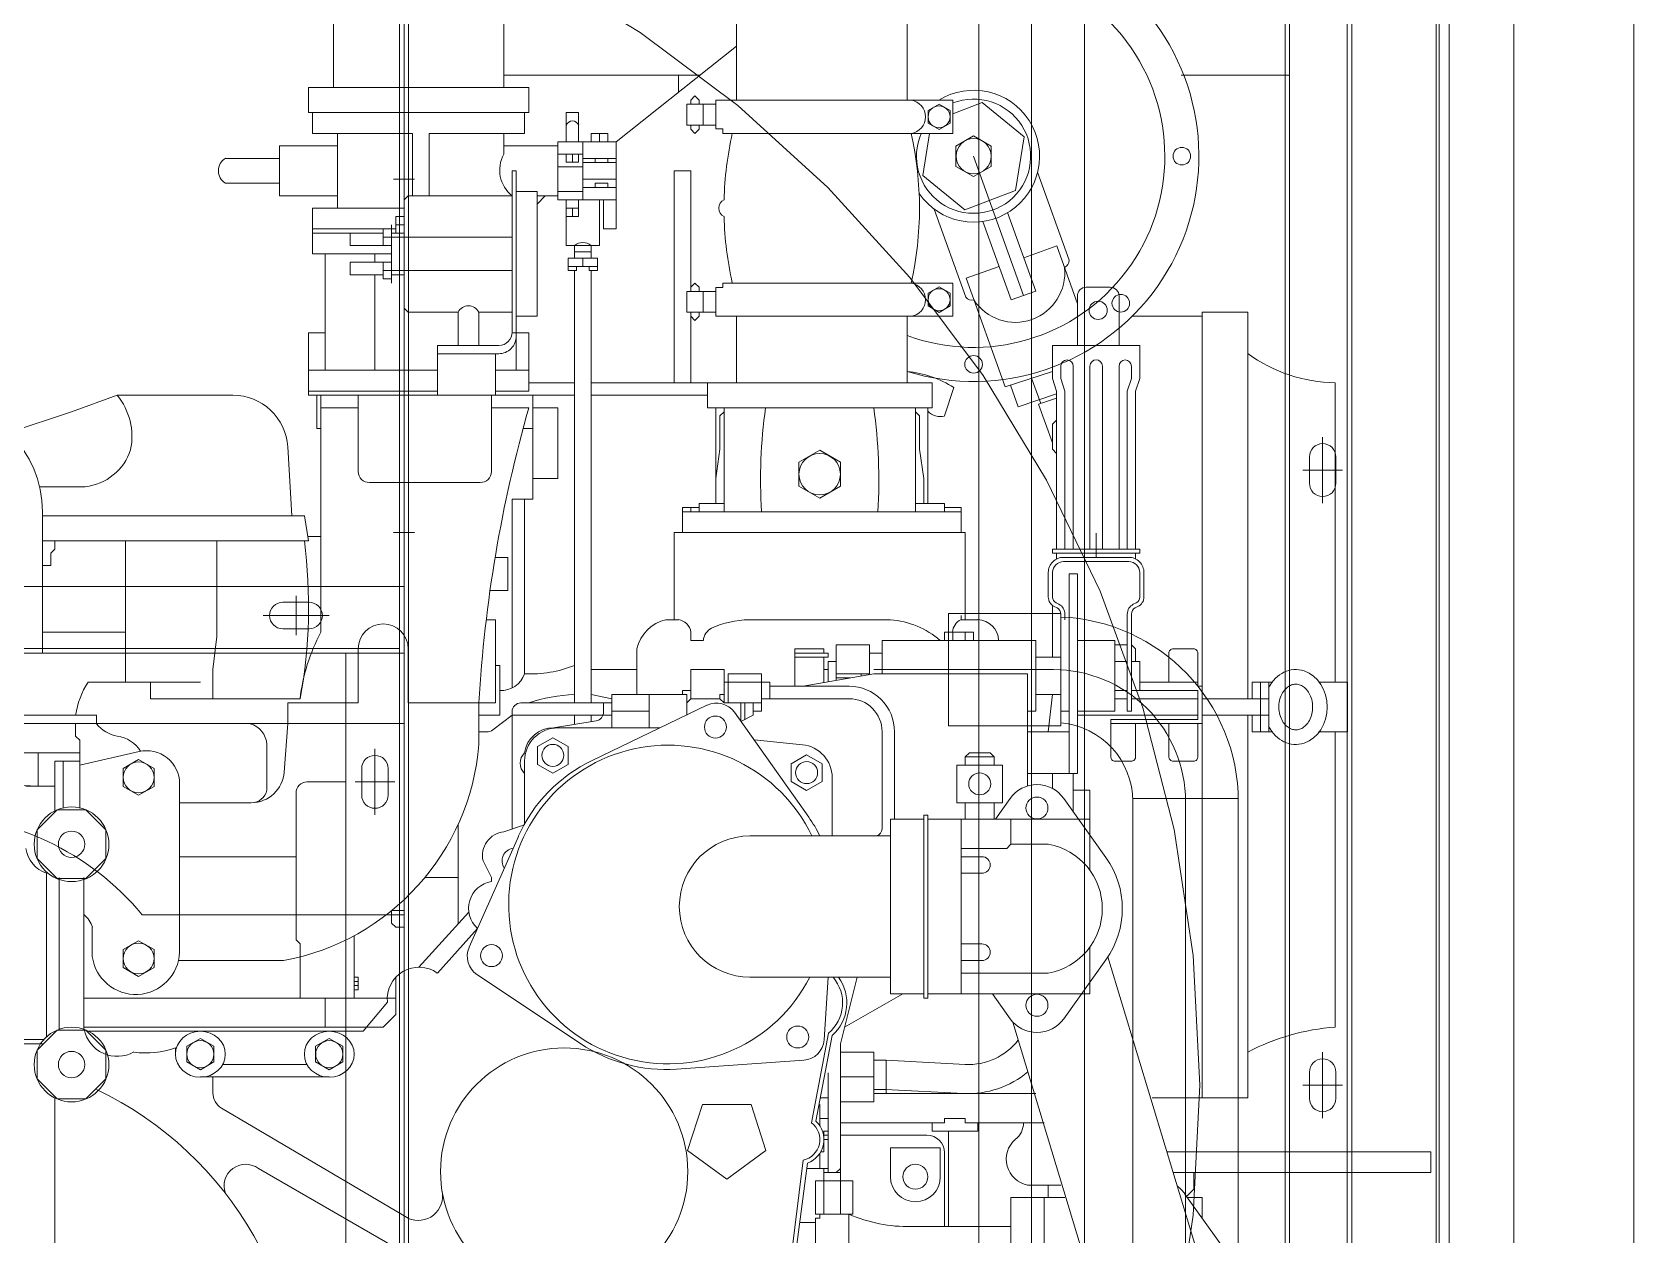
# Model space of a CAD drawing. Header units: metres. Extents: x 397906.3 to 397920.3, y 480840.8 to 480854.5.
# Drawn here: x 397918.081 to 397919.077, y 480842.768 to 480843.516 of the extents above; entities that cross this region are included whole.
import ezdxf

# ---------------------------------------------------------------- set-up
doc = ezdxf.new("R2010")
doc.units = ezdxf.units.M
doc.header["$MEASUREMENT"] = 0
for name, pattern in [('CENTER2', [1.125, 0.75, -0.125, 0.125, -0.125]), ('DASHEDX2', [1.5, 1, -0.5]), ('HIDDEN', [0.375, 0.25, -0.125])]:
    doc.linetypes.add(name, pattern=pattern)
for name, color, linetype, lineweight in [('02-ENGINE', 213, 'Continuous', 0), ('03-PIPA', 213, 'Continuous', 0), ('04-RADIATOR', 213, 'Continuous', 0), ('10-SKID-L', 213, 'Continuous', 0)]:
    doc.layers.add(name, color=color, linetype=linetype, lineweight=lineweight)

# ---------------------------------------------------------------- blocks, each defined once
blk = doc.blocks.new('WIP-Pump-F')
at = {"layer": '02-ENGINE'}
for p, q in [((0.9972, 2.584), (0.9972, 2.4955)), ((0.2775, 2.4864), (0.4391, 2.4864)), ((0.4391, 2.4681), (0.2775, 2.4681)), ((0.2989, 2.4528), (0.2989, 2.3979)), ((0.4208, 2.4376), (0.4208, 2.4528)), ((0.4605, 2.4467), (0.5032, 2.4467)), ((0.4605, 2.4467), (0.4605, 2.404)), ((0.4788, 2.4467), (0.4788, 2.404)), ((0.5032, 2.4467), (0.5032, 2.3827)), ((0.2165, 2.4345), (0.2562, 2.4345)), ((0.4788, 2.4345), (0.5032, 2.4345)), ((0.802, 2.3339), (0.7655, 2.4361)), ((0.4666, 2.4316), (0.4757, 2.4316)), ((0.8356, 2.3598), (0.8124, 2.4244)), ((0.2165, 2.4162), (0.2562, 2.4162)), ((0.4788, 2.4193), (0.5032, 2.4193)), ((0.2806, 2.3979), (0.2806, 2.3644)), ((0.2806, 2.3979), (0.3477, 2.3979)), ((0.4605, 2.404), (0.5032, 2.404)), ((0.4712, 2.3918), (0.4712, 2.3979)), ((0.7597, 2.3326), (0.7366, 2.3972)), ((0.3324, 2.3827), (0.2806, 2.3827)), ((0.308, 2.3796), (0.2806, 2.3796)), ((0.2806, 2.3644), (0.3385, 2.3644)), ((0.3263, 2.3644), (0.3263, 2.3583)), ((0.4727, 2.3659), (0.4849, 2.3659)), ((0.8024, 2.3616), (0.8265, 2.3703)), ((0.8417, 2.3279), (0.8265, 2.3703)), ((0.4681, 2.3522), (0.4681, 2.3613)), ((0.4681, 2.3613), (0.4895, 2.3613)), ((0.4895, 2.3552), (0.4681, 2.3552)), ((0.4681, 2.3522), (0.4742, 2.3522)), ((0.4742, 2.3522), (0.4742, 2.3552)), ((0.4788, 2.3613), (0.4788, 2.3552)), ((0.4834, 2.3522), (0.4834, 2.3552)), ((0.4834, 2.3522), (0.4895, 2.3522)), ((0.76, 2.3465), (0.7842, 2.3551)), ((0.3263, 2.3491), (0.3263, 2.279)), ((0.7886, 2.2668), (0.76, 2.3465)), ((0.3873, 2.3217), (0.3873, 2.2973)), ((0.4025, 2.3217), (0.4269, 2.3217)), ((0.4025, 2.3217), (0.4025, 2.2973)), ((0.4391, 2.3065), (0.4269, 2.3065)), ((0.3721, 2.2973), (0.3721, 2.2607)), ((0.8234, 2.2973), (0.8874, 2.2973)), ((0.4147, 2.2912), (0.4147, 2.2607)), ((0.2775, 2.279), (0.3721, 2.279)), ((0.4391, 2.279), (0.4147, 2.279)), ((0.4849, 2.2699), (0.5703, 2.2699)), ((0.7886, 2.2668), (0.8234, 2.2782)), ((0.8148, 2.2547), (0.8081, 2.2732)), ((0.1037, 2.2485), (0.1372, 2.2607)), ((0.1372, 2.2607), (0.2221, 2.2607)), ((0.2775, 2.2607), (0.4727, 2.2607)), ((0.7981, 2.2523), (0.7925, 2.268)), ((0.7981, 2.2523), (0.8264, 2.2617)), ((0.8132, 2.2542), (0.8264, 2.2586)), ((0.0579, 2.2333), (0.1037, 2.2485)), ((0.8234, 2.2257), (0.8132, 2.2542)), ((0.4349, 2.2363), (0.4422, 2.2363)), ((0.2653, 2.1723), (0.2623, 2.2228)), ((0.0823, 2.1753), (0.0823, 2.0716)), ((0.4269, 2.1845), (0.4422, 2.1845)), ((0.5642, 2.1784), (0.552, 2.1784)), ((0.552, 2.1784), (0.552, 2.1601)), ((0.552, 2.1753), (0.7563, 2.1753)), ((0.5581, 2.1753), (0.5581, 2.1784)), ((0.7441, 2.1814), (0.7228, 2.1814)), ((0.2745, 2.1723), (0.2775, 2.154)), ((0.5459, 2.096), (0.5459, 2.1601)), ((0.8554, 2.1418), (0.8554, 2.1595)), ((0.4239, 2.1418), (0.4144, 2.1418)), ((0.8234, 2.1479), (0.8234, 2.1448)), ((0.8874, 2.1479), (0.8234, 2.1479)), ((0.8234, 2.1448), (0.8874, 2.1448)), ((0.8874, 2.1479), (0.8874, 2.1448)), ((0.8356, 2.1296), (0.8356, 1.9832)), ((0.8356, 2.1296), (0.8417, 2.1296)), ((0.4239, 2.1174), (0.4107, 2.1174)), ((0.4147, 2.096), (0.4079, 2.096)), ((0.4147, 2.035), (0.4147, 2.096)), ((0.5398, 2.096), (0.5489, 2.096)), ((0.6008, 2.096), (0.7045, 2.096)), ((0.7563, 2.096), (0.7685, 2.096)), ((0.5581, 2.0869), (0.5581, 2.0808)), ((0.5672, 2.0808), (0.5581, 2.0808)), ((0.7655, 2.0869), (0.7441, 2.0869)), ((0.7502, 2.0869), (0.7502, 2.0808)), ((0.7594, 2.0869), (0.7594, 2.0808)), ((0.7655, 2.0808), (0.7655, 2.0869)), ((0.3141, 2.035), (0.3141, 2.0747)), ((0.3507, 2.0747), (0.3507, 2.035)), ((0.5184, 2.0655), (0.5184, 2.0747)), ((0.6343, 2.0472), (0.6343, 2.0747)), ((0.6343, 2.0716), (0.6587, 2.0716)), ((0.6587, 2.0716), (0.6587, 2.0686)), ((0.4849, 2.0594), (0.5184, 2.0594)), ((0.6557, 2.0594), (0.6587, 2.0594)), ((0.6587, 2.0505), (0.6587, 2.0655)), ((0.6587, 2.0655), (0.6648, 2.0655)), ((0.6892, 2.0564), (0.6648, 2.0564)), ((0.6831, 2.0564), (0.6831, 2.0548)), ((0.985, 2.0503), (0.9698, 2.0503)), ((0.9759, 2.0503), (0.9759, 2.0137)), ((0.982, 2.0503), (0.982, 2.0137)), ((1.0399, 2.0503), (1.0399, 2.0137)), ((0.3141, 2.035), (0.2623, 2.035)), ((0.2623, 2.035), (0.2623, 2.0198)), ((0.3507, 2.035), (0.4147, 2.035)), ((0.5699, 2.0334), (0.4857, 1.9928)), ((0.555, 2.0411), (0.5001, 2.0411)), ((0.5276, 2.0167), (0.5276, 2.0411)), ((-0.1189, 2.0259), (0.122, 2.0259)), ((0.5001, 2.0259), (0.4269, 2.0259)), ((0.5001, 2.0289), (0.5276, 2.0289)), ((0.6446, 1.9512), (0.59, 2.0282)), ((0.9698, 2.0137), (0.9698, 2.0259)), ((0.1067, 2.0106), (0.1067, 2.0198)), ((0.1098, 2.0076), (0.1067, 2.0106)), ((0.4025, 2.0045), (0.4025, 2.0198)), ((0.985, 2.0137), (0.9698, 2.0137)), ((0.1098, 2.0076), (0.1098, 1.9581)), ((0.247, 1.971), (0.247, 2.0045)), ((0.0976, 1.9581), (0.0976, 1.9923)), ((0.7533, 1.9893), (0.7868, 1.9893)), ((0.7533, 1.9893), (0.7533, 1.9618)), ((0.7868, 1.9618), (0.7868, 1.9893)), ((0.8234, 1.9832), (0.8234, 1.9721)), ((0.8508, 1.971), (0.8386, 1.971)), ((0.8508, 1.971), (0.8508, 1.9123)), ((0.7868, 1.9618), (0.7533, 1.9618)), ((0.7563, 1.9496), (0.8508, 1.9496)), ((0.7929, 1.9313), (0.7929, 1.9496)), ((0.4315, 1.937), (0.3954, 1.8557)), ((0.4056, 1.9192), (0.4117, 1.907)), ((0.0854, 1.91), (0.0854, 1.7902)), ((0.0945, 1.7956), (0.0945, 1.907)), ((0.1189, 1.8704), (0.1189, 1.849)), ((0.4015, 1.8695), (0.3721, 1.8368)), ((0.2714, 1.8582), (0.2684, 1.8612)), ((0.2714, 1.8185), (0.2714, 1.8582)), ((0.2592, 1.846), (0.1822, 1.846)), ((0.8508, 1.8216), (0.8508, 1.8559)), ((0.3141, 1.8246), (0.3141, 1.8338)), ((0.3416, 1.8336), (0.3416, 1.8063)), ((0.4011, 1.8357), (0.4771, 1.7851)), ((0.6558, 1.7879), (0.6587, 1.8338)), ((0.7563, 1.8216), (0.8508, 1.8216)), ((0.3416, 1.8063), (0.3324, 1.7972)), ((0.3324, 1.7972), (0.1128, 1.7972)), ((0.6465, 1.727), (0.659, 1.7927)), ((0.6498, 1.7282), (0.6618, 1.7911)), ((0.6679, 1.7789), (0.6923, 1.7789)), ((0.6923, 1.7789), (0.6923, 1.7423)), ((0.5475, 1.7664), (0.6409, 1.7728)), ((0.7014, 1.7484), (0.7014, 1.7728)), ((0.7014, 1.7728), (0.7014, 1.7484)), ((0.6679, 1.7606), (0.6923, 1.7606)), ((0.7014, 1.7484), (0.7014, 1.7514)), ((0.7014, 1.7514), (0.7014, 1.7484)), ((0.6679, 1.7423), (0.6923, 1.7423)), ((0.6923, 1.7484), (0.7014, 1.7484)), ((0.6679, 1.7179), (0.7312, 1.7179)), ((0.7045, 1.6874), (0.7045, 1.7087)), ((0.7045, 1.7087), (0.7411, 1.7087)), ((0.7411, 1.6874), (0.7411, 1.7087)), ((0.6313, 1.6264), (0.6404, 1.6996)), ((0.9271, 1.6782), (0.9271, 1.6904)), ((0.7929, 1.5197), (0.7929, 1.6721)), ((0.9206, 1.6747), (0.9515, 1.6314)), ((0.7197, 1.6508), (0.7929, 1.6508))]:
    blk.add_line(p, q, dxfattribs=at)
for points in [[(0.2958, 2.4864), (0.2958, 2.5571, -0.414214), (0.4934, 2.7547), (0.519, 2.7547, -0.414214), (0.7167, 2.5571), (0.7167, 2.4772)], [(0.4208, 2.4864), (0.4208, 2.5571, -0.414214), (0.4934, 2.6297), (0.519, 2.6297, -0.414214), (0.5916, 2.5571), (0.5916, 2.4772)], [(0.43, 2.4254), (0.43, 2.3041, -0.414214), (0.4171, 2.2912), (0.3721, 2.2912)], [(0.4269, 2.4254), (0.4269, 2.307, -0.414214), (0.4173, 2.2973), (0.3721, 2.2973)], [(0.8722, 2.2973), (0.8722, 2.3335, 0.414214), (0.8657, 2.34), (0.8481, 2.34, 0.414214), (0.8417, 2.3335), (0.8417, 2.2973)], [(0.8386, 2.1479), (0.8386, 2.2821, 1), (0.8295, 2.2821), (0.8295, 2.2729), (0.8325, 2.2638), (0.8325, 2.1479)], [(0.86, 2.1479), (0.86, 2.2821, 1), (0.8508, 2.2821), (0.8508, 2.1479)], [(0.8722, 2.1479), (0.8722, 2.2821, -1), (0.8813, 2.2821), (0.8813, 2.2729), (0.8783, 2.2638), (0.8783, 2.1479)], [(0.3141, 2.2607), (0.3141, 2.2047, 0.414214), (0.3222, 2.1967), (0.4036, 2.1967, 0.414214), (0.4117, 2.2047), (0.4117, 2.2607)], [(0.8295, 2.096), (0.8295, 2.1002, 0.284079), (0.8267, 2.1047), (0.8247, 2.1057, -0.284079), (0.8203, 2.1127), (0.8203, 2.1307, -0.414214), (0.8315, 2.1418), (0.8794, 2.1418, -0.414214), (0.8905, 2.1307), (0.8905, 2.1127, -0.284079), (0.8861, 2.1057), (0.8841, 2.1047, 0.284079), (0.8813, 2.1002), (0.8813, 2.0289)], [(0.8325, 2.096), (0.8325, 2.1002, 0.284079), (0.8281, 2.1074), (0.8261, 2.1084, -0.284079), (0.8234, 2.1127), (0.8234, 2.1307, -0.414214), (0.8315, 2.1387), (0.8794, 2.1387, -0.414214), (0.8874, 2.1307), (0.8874, 2.1127, -0.284079), (0.8848, 2.1084), (0.8827, 2.1074, 0.284079), (0.8783, 2.1002), (0.8783, 2.0289)], [(0.9301, 2.0472), (0.9301, 2.0715, 0.414214), (0.9269, 2.0747), (0.912, 2.0747, 0.414214), (0.9088, 2.0715), (0.9088, 2.0503)], [(0.616, 2.0472), (0.6742, 2.0472, -0.414214), (0.7075, 2.0139), (0.7075, 1.9496)], [(0.4269, 1.9425), (0.4269, 2.0286, -0.414214), (0.4334, 2.035), (0.5001, 2.035)], [(0.494, 2.035), (0.494, 2.0283, -0.366629), (0.4886, 2.0219), (0.4574, 2.0167)], [(0.616, 2.0381), (0.6742, 2.0381, -0.414214), (0.6984, 2.0139), (0.6984, 1.9426)], [(0.9301, 2.0442), (0.9301, 2.0228), (0.8661, 2.0228), (0.8661, 1.9956, 0.414214), (0.8693, 1.9923), (0.8812, 1.9923, 0.414214), (0.8844, 1.9956), (0.8844, 2.0198)], [(0.4025, 2.0137), (0.408, 2.0137, 0.162278), (0.4128, 2.0153), (0.4269, 2.0259)], [(0.2623, 2.0198), (0.2597, 1.9843, -0.393479), (0.2356, 1.9618), (0.183, 1.9618)], [(0.4361, 1.9456), (0.4361, 1.9925, -0.414214), (0.4603, 2.0167), (0.5353, 2.0167)], [(0.9301, 2.0198), (0.9301, 1.9956, -0.414214), (0.9269, 1.9923), (0.912, 1.9923, -0.414214), (0.9088, 1.9956), (0.9088, 2.0198)], [(0.183, 1.8521), (0.183, 1.9758, 0.482314), (0.1533, 1.9993), (0.1098, 1.9893)], [(0.6044, 2.0078), (0.64, 2.0043, -0.385314), (0.6618, 1.9802), (0.6618, 1.9374)], [(0.305, 1.9771), (0.2764, 1.9771, 0.414214), (0.2684, 1.969), (0.2684, 1.8612)], [(0.7815, 1.9496), (0.7923, 1.9649, -0.514618), (0.8317, 1.9649), (0.8626, 1.9216, -0.320465), (0.8626, 1.8466), (0.8317, 1.8033, -0.514618), (0.7923, 1.8033), (0.7793, 1.8216)], [(0.7045, 1.8338), (0.6014, 1.8338, -1), (0.6014, 1.9374), (0.7045, 1.9374)], [(0.7563, 1.8368), (0.8203, 1.8368, 0.839222), (0.8203, 1.9313), (0.7929, 1.9313), (0.7898, 1.9283), (0.7563, 1.9283)], [(0.7563, 1.9222), (0.7716, 1.9222, -1), (0.7716, 1.91), (0.7563, 1.91)], [(0.7563, 1.846), (0.7716, 1.846, 1), (0.7716, 1.8582), (0.7563, 1.8582)], [(0.6923, 1.7728), (0.7014, 1.7728), (0.7594, 1.7697, 0.239855), (0.7983, 1.7876)], [(0.6923, 1.7514), (0.7008, 1.7514), (0.7584, 1.7484, 0.187191), (0.8054, 1.7644, 0.187191)], [(0.3507, 1.6569), (0.2137, 1.7378, -0.265242), (0.2074, 1.7489), (0.2074, 1.7606)], [(0.4574, 1.5684), (0.2409, 1.6935), (0.4574, 1.5684), (0.4574, 1.5684, -0.17597), (0.4674, 1.5562)]]:
    blk.add_lwpolyline(points, format="xyb", dxfattribs=at)
for points in [[(0.5916, 2.5169), (0.5032, 2.4467)], [(0.4208, 2.4955), (0.5647, 2.4955)], [(0.5489, 2.4955), (0.5489, 2.4833)], [(0.9179, 2.4955), (0.9972, 2.4955)], [(0.2775, 2.4681), (0.2775, 2.4864)], [(0.4391, 2.4681), (0.4391, 2.4864)], [(0.5642, 2.4742), (0.5642, 2.4772), (0.5611, 2.4803), (0.5581, 2.4772), (0.5581, 2.4742)], [(0.5764, 2.4742), (0.555, 2.4742), (0.555, 2.4589), (0.5764, 2.4589)], [(0.5672, 2.4589), (0.5672, 2.4742)], [(0.7332, 2.4528), (0.7283, 2.4219), (0.7592, 2.3968), (0.7963, 2.411), (0.8026, 2.4503), (0.7717, 2.4754), (0.7502, 2.4671)], [(0.3538, 2.4071), (0.3538, 2.4528), (0.2806, 2.4528), (0.2806, 2.4681)], [(0.4361, 2.4528), (0.4361, 2.4681), (0.4361, 2.4528), (0.366, 2.4528), (0.366, 2.4071)], [(0.4757, 2.4467), (0.4757, 2.4681), (0.4666, 2.4681), (0.4666, 2.4467)], [(0.5642, 2.4589), (0.5642, 2.4559), (0.5611, 2.4528), (0.5581, 2.4559), (0.5581, 2.4589)], [(0.4849, 2.4528), (0.4971, 2.4528), (0.4971, 2.4498)], [(0.4849, 2.4528), (0.4849, 2.4467)], [(0.491, 2.4528), (0.491, 2.4467)], [(0.4971, 2.4528), (0.4971, 2.4467)], [(0.2562, 2.4437), (0.2562, 2.4071)], [(0.2562, 2.4437), (0.2989, 2.4437)], [(0.4605, 2.4437), (0.4208, 2.4437)], [(0.4605, 2.4376), (0.4788, 2.4376)], [(0.4666, 2.4316), (0.4666, 2.4376)], [(0.4712, 2.4316), (0.4712, 2.4376)], [(0.4757, 2.4316), (0.4757, 2.4376)], [(0.4879, 2.4315), (0.4879, 2.4345)], [(0.4971, 2.4315), (0.4971, 2.4345)], [(0.4269, 2.4254), (0.43, 2.4254)], [(0.4605, 2.4284), (0.4788, 2.4284)], [(0.5032, 2.4315), (0.4788, 2.4315)], [(0.5581, 2.4254), (0.5459, 2.4254), (0.5459, 2.2699)], [(0.5581, 2.4254), (0.5581, 2.3369)], [(0.43, 2.4101), (0.4452, 2.4101)], [(0.4452, 2.3187), (0.4452, 2.4101)], [(0.4605, 2.4101), (0.4788, 2.4101)], [(0.4788, 2.4132), (0.5032, 2.4132)], [(0.4971, 2.4162), (0.4879, 2.4162)], [(0.4879, 2.4132), (0.4879, 2.4162)], [(0.4971, 2.4132), (0.4971, 2.4162)], [(0.2562, 2.4071), (0.2989, 2.4071)], [(0.3507, 2.4071), (0.3477, 2.404)], [(0.4269, 2.4071), (0.3507, 2.4071)], [(0.4605, 2.4071), (0.4452, 2.4071)], [(0.4513, 2.4071), (0.4452, 2.401)], [(0.4666, 2.3705), (0.4666, 2.404)], [(0.4757, 2.3979), (0.4666, 2.3979), (0.4757, 2.3979), (0.4757, 2.3979)], [(0.4757, 2.3979), (0.4757, 2.3918), (0.4666, 2.3918)], [(0.4757, 2.3979), (0.4757, 2.404)], [(0.4757, 2.3918), (0.4757, 2.3979)], [(0.491, 2.3705), (0.491, 2.404)], [(0.494, 2.404), (0.494, 2.3827)], [(0.3477, 2.3918), (0.3416, 2.3918), (0.3416, 2.3857), (0.3477, 2.3857)], [(0.3416, 2.3888), (0.3416, 2.3918), (0.3477, 2.3918)], [(0.3416, 2.3857), (0.3416, 2.3888)], [(0.7905, 2.3947), (0.8111, 2.3372), (0.793, 2.3306), (0.7724, 2.3882)], [(0.308, 2.3796), (0.308, 2.3705)], [(0.3324, 2.3796), (0.308, 2.3796)], [(0.3385, 2.3766), (0.3324, 2.3766), (0.3324, 2.3827), (0.3385, 2.3827)], [(0.3385, 2.3705), (0.3324, 2.3705), (0.3324, 2.3766)], [(0.3385, 2.3827), (0.3385, 2.3857)], [(0.3385, 2.3766), (0.3385, 2.3827)], [(0.3416, 2.3827), (0.3385, 2.3827)], [(0.3477, 2.3796), (0.3385, 2.3796)], [(0.3416, 2.3796), (0.3385, 2.3796)], [(0.4269, 2.3766), (0.3385, 2.3766), (0.3385, 2.3522), (0.4269, 2.3522)], [(0.3416, 2.3827), (0.3416, 2.3857)], [(0.3416, 2.3857), (0.3477, 2.3857)], [(0.3416, 2.3827), (0.3416, 2.3796), (0.3477, 2.3796)], [(0.5032, 2.3827), (0.494, 2.3827)], [(0.2897, 2.279), (0.2897, 2.3644)], [(0.3324, 2.3705), (0.308, 2.3705)], [(0.3385, 2.3705), (0.3324, 2.3705)], [(0.491, 2.3705), (0.4666, 2.3705)], [(0.4727, 2.3613), (0.4727, 2.3705)], [(0.4849, 2.3613), (0.4849, 2.3705)], [(0.308, 2.3583), (0.308, 2.3491)], [(0.3324, 2.3583), (0.308, 2.3583)], [(0.3385, 2.3522), (0.3324, 2.3522), (0.3324, 2.3583), (0.3385, 2.3583)], [(0.3385, 2.3461), (0.3324, 2.3461), (0.3324, 2.3522)], [(0.3385, 2.3522), (0.3385, 2.343)], [(0.4727, 2.035), (0.4727, 2.3522)], [(0.4849, 2.035), (0.4849, 2.3522)], [(0.4895, 2.3522), (0.4895, 2.3613)], [(0.3324, 2.3491), (0.308, 2.3491)], [(0.3385, 2.3461), (0.3324, 2.3461)], [(0.3477, 2.3491), (0.3385, 2.3491)], [(0.5642, 2.3369), (0.5642, 2.34), (0.5611, 2.343), (0.5581, 2.34), (0.5581, 2.3369)], [(0.5764, 2.3217), (0.555, 2.3217), (0.555, 2.3369), (0.5764, 2.3369)], [(0.5672, 2.3369), (0.5672, 2.3217)], [(0.3477, 2.3247), (0.3507, 2.3217)], [(0.3873, 2.3217), (0.3507, 2.3217)], [(0.43, 2.3187), (0.4452, 2.3187)], [(0.5581, 2.3217), (0.5581, 2.2699)], [(0.5642, 2.3217), (0.5642, 2.3187), (0.5611, 2.3156), (0.5581, 2.3187), (0.5581, 2.3217)], [(0.5916, 2.2699), (0.5916, 2.3187)], [(0.7167, 2.2699), (0.7167, 2.3187)], [(0.8818, 2.3187), (0.9332, 2.3187)], [(0.9332, 2.0381), (0.9332, 2.3217)], [(0.9667, 2.3217), (0.9332, 2.3217)], [(0.9667, 2.3217), (0.9667, 2.0381)], [(0.2775, 2.2607), (0.2775, 2.3065)], [(0.2775, 2.3065), (0.2897, 2.3065)], [(0.4391, 2.3065), (0.4391, 2.2638), (0.4147, 2.2638)], [(0.43, 2.3041), (0.43, 2.279), (0.43, 2.2973), (0.43, 2.2882), (0.43, 2.2882)], [(0.8264, 2.1479), (0.8264, 2.2638), (0.8234, 2.2729), (0.8234, 2.2973)], [(0.8844, 2.1479), (0.8844, 2.2638), (0.8874, 2.2729), (0.8874, 2.2973)], [(0.4391, 2.2699), (0.4727, 2.2699)], [(1.0308, 2.2699), (1.0308, 2.0503)], [(0.3721, 2.2638), (0.2775, 2.2638)], [(0.2836, 2.2607), (0.2836, 2.2363), (0.2867, 2.2363)], [(0.2867, 2.2607), (0.2867, 2.0869)], [(0.4422, 2.2607), (0.4422, 2.1845)], [(0.5703, 2.2607), (0.4849, 2.2607)], [(0.751, 2.2663), (0.7441, 2.2455)], [(0.3141, 2.2516), (0.2867, 2.2516)], [(0.4391, 2.2516), (0.4117, 2.2516)], [(0.4605, 2.2516), (0.4422, 2.2516)], [(0.4605, 2.1997), (0.4605, 2.2516)], [(0.5764, 2.1814), (0.5764, 2.2516)], [(0.5825, 2.2516), (0.5825, 2.2485), (0.5794, 2.2455), (0.5794, 2.2211), (0.5764, 2.1997), (0.5764, 2.1814)], [(0.5825, 2.1753), (0.5825, 2.2516)], [(0.7228, 2.2516), (0.7228, 2.2485), (0.7258, 2.2455), (0.7258, 2.2211), (0.7289, 2.1997), (0.7289, 2.1814)], [(0.7228, 2.1753), (0.7228, 2.2516)], [(0.7319, 2.1814), (0.7319, 2.2516)], [(0.8234, 2.2211), (0.8234, 2.2394), (0.8264, 2.2424)], [(0.8264, 2.218), (0.8234, 2.2211), (0.8264, 2.218), (0.8264, 2.218)], [(0.4605, 2.1997), (0.4422, 2.1997)], [(0.0802, 2.1936), (0.1137, 2.1936)], [(0.4269, 2.046), (0.4269, 2.1845)], [(0.4361, 2.0564), (0.4361, 2.1845)], [(0.5642, 2.1814), (0.5825, 2.1814), (0.5672, 2.1814), (0.5672, 2.1814)], [(0.5642, 2.1814), (0.5642, 2.1753)], [(0.7441, 2.1814), (0.7441, 2.1753)], [(0.7563, 2.1784), (0.7441, 2.1784), (0.7502, 2.1784), (0.7502, 2.1784)], [(0.7563, 2.1784), (0.7563, 2.1601)], [(0.0823, 2.1723), (0.2745, 2.1723)], [(0.0915, 2.154), (0.0915, 2.1479), (0.0884, 2.1448), (0.0884, 2.1357), (0.0823, 2.1357)], [(0.0823, 2.154), (0.2775, 2.154), (0.2745, 2.154), (0.2775, 2.154), (0.2745, 2.154), (0.2775, 2.154)], [(0.1433, 2.0503), (0.1433, 2.154)], [(0.2074, 2.0381), (0.2074, 2.0594), (0.2104, 2.0838), (0.2104, 2.154)], [(0.277, 2.157), (0.2867, 2.157)], [(0.552, 2.1601), (0.5459, 2.1601), (0.7594, 2.1601), (0.7563, 2.1601)], [(0.7594, 2.096), (0.7594, 2.1601)], [(0.4239, 2.1418), (0.4239, 2.1174)], [(0.8264, 2.1406), (0.8264, 2.1448)], [(0.8844, 2.1406), (0.8844, 2.1448)], [(0.8417, 1.9832), (0.8417, 2.1296)], [(0.1555, 1.8795), (0.3477, 1.8795), (0.3477, 2.1204), (-0.3446, 2.1204), (-0.3446, 1.8795), (-0.1555, 1.8795)], [(0.8234, 2.0686), (0.8234, 2.1065)], [(0.7563, 2.096), (0.7563, 2.0991), (0.7563, 2.096), (0.7563, 2.096)], [(0.1433, 2.0869), (0.0823, 2.0869)], [(0.6984, 2.0564), (0.6984, 2.0808), (0.6984, 2.0716)], [(0.7655, 2.0808), (0.6984, 2.0808)], [(0.7441, 2.0869), (0.7441, 2.0808)], [(0.8112, 2.0808), (0.7655, 2.0808)], [(0.8112, 2.0289), (0.8112, 2.0808)], [(0.8691, 2.0808), (0.8417, 2.0808)], [(0.8691, 2.0289), (0.8691, 2.0808)], [(0.6557, 2.0747), (0.6343, 2.0747)], [(0.6587, 2.0686), (0.6343, 2.0686)], [(0.6557, 2.0716), (0.6557, 2.0747)], [(0.6557, 2.0499), (0.6557, 2.0686)], [(0.6587, 2.0686), (0.6587, 2.0716)], [(0.6648, 2.0777), (0.6648, 2.0515)], [(0.6648, 2.0777), (0.6892, 2.0777), (0.6892, 2.0564)], [(0.6892, 2.0716), (0.6984, 2.0716)], [(0.8112, 2.0686), (0.8295, 2.0686)], [(0.8783, 2.0777), (0.8691, 2.0777)], [(0.8844, 2.0716), (0.8844, 2.0747), (0.8813, 2.0777)], [(0.8844, 2.0716), (0.8844, 2.0655)], [(0.4178, 2.0625), (0.4147, 2.0625)], [(0.4178, 2.0625), (0.4178, 2.0259)], [(0.5184, 2.0411), (0.5184, 2.0655)], [(0.5581, 2.0442), (0.5581, 2.0594), (0.5581, 2.0381)], [(0.5825, 2.0594), (0.5581, 2.0594)], [(0.5825, 2.0411), (0.5825, 2.0594)], [(0.8691, 2.0655), (0.8783, 2.0655)], [(0.8813, 2.0655), (0.8874, 2.0655)], [(0.8874, 2.0442), (0.8874, 2.0655)], [(0.1159, 2.0503), (0.1616, 2.0503)], [(0.2714, 2.0381), (0.1616, 2.0381), (0.1616, 2.0503), (0.1982, 2.0503)], [(0.5825, 2.0503), (0.5855, 2.0503), (0.5855, 2.0381)], [(0.6099, 2.0564), (0.5855, 2.0564), (0.5855, 2.0503), (0.6099, 2.0503)], [(0.5855, 2.0503), (0.5855, 2.0564)], [(0.5855, 2.0503), (0.5855, 2.035), (0.6099, 2.035)], [(0.6099, 2.0564), (0.6099, 2.0289)], [(0.6099, 2.0381), (0.616, 2.0381), (0.616, 2.0503), (0.6099, 2.0503)], [(0.6923, 2.0564), (0.6404, 2.0472)], [(0.6648, 2.0533), (0.675, 2.0533)], [(0.8051, 1.974), (0.8051, 2.0564), (0.6923, 2.0564)], [(0.9301, 2.0198), (0.9332, 2.0198), (0.9332, 2.0472), (0.9301, 2.0472), (0.9301, 2.0503), (0.8874, 2.0503)], [(0.9698, 2.0381), (0.9698, 2.0503)], [(1.0186, 2.0503), (1.0399, 2.0503)], [(0.4025, 2.0198), (0.4025, 2.035)], [(0.4849, 2.0411), (0.5001, 2.0381)], [(0.5001, 2.0167), (0.5001, 2.0411)], [(0.552, 2.0411), (0.552, 2.0442)], [(0.552, 2.0442), (0.5581, 2.0442)], [(0.555, 2.0259), (0.555, 2.0411)], [(0.5855, 2.035), (0.5825, 2.035), (0.5794, 2.0381), (0.5581, 2.0381), (0.555, 2.035)], [(0.5794, 2.0381), (0.5581, 2.0381)], [(0.5794, 2.0381), (0.5794, 2.0411)], [(0.5825, 2.035), (0.5825, 2.0411), (0.5794, 2.0411)], [(0.5947, 2.035), (0.5947, 2.0216)], [(0.5977, 2.0228), (0.5977, 2.035)], [(0.6038, 2.0259), (0.6038, 2.035)], [(0.8112, 2.0411), (0.8295, 2.0411)], [(0.8203, 2.0137), (0.8234, 2.0411)], [(0.8691, 2.0442), (0.8783, 2.0442)], [(0.8691, 2.0381), (0.8783, 2.0381)], [(0.8813, 2.0442), (0.8874, 2.0442)], [(0.8813, 2.0381), (0.9301, 2.0381)], [(0.8874, 2.0442), (0.9301, 2.0442)], [(0.9332, 2.0381), (0.982, 2.0381)], [(0.122, 2.0259), (0.122, 2.0198)], [(0.4178, 2.0259), (0.4025, 2.0259)], [(0.4727, 2.0193), (0.4727, 2.0259)], [(0.4849, 2.0213), (0.4849, 2.0259)], [(0.6038, 2.0259), (0.5948, 2.0214)], [(0.6038, 2.0289), (0.6099, 2.0289)], [(0.8112, 2.0289), (0.8051, 2.0289)], [(0.8295, 2.0289), (0.8356, 2.0289)], [(0.8417, 2.0289), (0.8691, 2.0289)], [(0.8417, 2.0259), (0.9301, 2.0259)], [(0.8813, 2.0289), (0.8783, 2.0289)], [(0.9332, 2.0259), (0.982, 2.0259)], [(0.9332, 1.7453), (0.9332, 2.0259)], [(0.9667, 2.0259), (0.9667, 1.7453)], [(0.3477, 2.0198), (-0.183, 2.0198)], [(0.8051, 2.0137), (0.8356, 2.0137)], [(0.8661, 2.0198), (0.9301, 2.0198)], [(1.0186, 2.0137), (1.0399, 2.0137)], [(1.0308, 1.7972), (1.0308, 2.0137)], [(0.1098, 1.9984), (-0.1067, 1.9984)], [(0.0793, 1.974), (0.0793, 1.9984)], [(0.7624, 1.9984), (0.7594, 1.9954)], [(0.7716, 1.9984), (0.7624, 1.9984), (0.7776, 1.9984)], [(0.7776, 1.9984), (0.7807, 1.9954)], [(0.0915, 1.9559), (0.0915, 1.9923), (0.1098, 1.9923)], [(0.7594, 1.9954), (0.7807, 1.9954)], [(0.7594, 1.9954), (0.7594, 1.9893)], [(0.7807, 1.9954), (0.7807, 1.9893)], [(-0.003, 1.9771), (0.0061, 1.9771), (0.0793, 1.974), (0.0915, 1.974), (0.0701, 1.974)], [(0.8051, 1.9832), (0.8417, 1.9832)], [(0.8386, 1.9551), (0.8386, 1.9832)], [(0.7594, 1.9618), (0.7594, 1.9496)], [(0.7807, 1.9618), (0.7807, 1.9496)], [(0.3873, 1.8728), (0.3873, 1.946)], [(0.4361, 1.9456), (0.4208, 1.9405)], [(0.7289, 1.8216), (0.7045, 1.8216), (0.7045, 1.9496), (0.7289, 1.9496)], [(0.7319, 1.8216), (0.7563, 1.8216), (0.7563, 1.9496), (0.7319, 1.9496)], [(0.2684, 1.9222), (0.183, 1.9222)], [(0.1128, 1.7956), (0.1128, 1.907)], [(0.3629, 1.907), (0.3873, 1.907)], [(0.4117, 1.907), (0.4117, 1.9039)], [(0.3477, 1.8826), (0.3385, 1.8826), (0.3385, 1.8734), (0.3416, 1.8704), (0.3477, 1.8704)], [(0.3952, 1.8815), (0.3585, 1.8411)], [(0.3111, 1.8643), (0.3111, 1.8185)], [(0.9376, 1.6056), (0.8641, 1.8488)], [(0.3141, 1.8338), (0.3111, 1.8338), (0.3141, 1.8338), (0.3111, 1.8338)], [(0.3141, 1.8338), (0.3111, 1.8338)], [(0.3111, 1.8338), (0.3141, 1.8338)], [(0.6801, 1.8338), (0.6679, 1.785)], [(0.3111, 1.8307), (0.3141, 1.8307)], [(0.3111, 1.8307), (0.3141, 1.8307)], [(0.3141, 1.8277), (0.3111, 1.8277), (0.3141, 1.8277), (0.3141, 1.8277)], [(0.3111, 1.8277), (0.3141, 1.8277), (0.3111, 1.8277), (0.3111, 1.8277)], [(0.3111, 1.8277), (0.3141, 1.8277)], [(0.3141, 1.8246), (0.3111, 1.8246), (0.3141, 1.8246), (0.3141, 1.8246)], [(0.3416, 1.8185), (0.1128, 1.8185)], [(0.3355, 1.8155), (0.3177, 1.7941), (0.1163, 1.7941)], [(0.2897, 1.7972), (0.2897, 1.8185)], [(0.6709, 1.7972), (0.7136, 1.8216)], [(0.8604, 1.5823), (0.7943, 1.8009)], [(0.0832, 1.788), (-0.0802, 1.788)], [(-0.0778, 1.785), (0.0823, 1.785)], [(0.1799, 1.7773), (0.1799, 1.7819)], [(0.6679, 1.785), (0.6679, 1.6935)], [(0.2145, 1.7697), (0.2765, 1.7697)], [(0.6587, 1.7636), (0.6587, 1.6935)], [(0.2928, 1.7606), (0.1982, 1.7606), (0.2074, 1.7606)], [(0.0915, 1.7453), (0.0915, 1.3214)], [(0.6526, 1.7403), (0.6526, 1.7249)], [(0.6587, 1.7453), (0.6531, 1.7453)], [(0.7014, 1.7484), (0.759, 1.7484)], [(0.8112, 1.7484), (0.759, 1.7484)], [(0.8112, 1.7484), (0.7685, 1.7484)], [(0.7776, 1.7484), (0.8112, 1.7484)], [(0.9667, 1.7453), (0.8964, 1.7453)], [(0.6587, 1.7301), (0.6526, 1.7301)], [(0.7624, 1.727), (0.7594, 1.727), (0.7594, 1.7301), (0.7441, 1.7301), (0.7441, 1.727), (0.7411, 1.727)], [(0.6557, 1.7148), (0.6557, 1.7209)], [(0.6557, 1.7209), (0.6587, 1.7209)], [(0.6557, 1.7179), (0.6587, 1.7179)], [(0.7411, 1.727), (0.6679, 1.727)], [(0.7685, 1.727), (0.7685, 1.7209), (0.735, 1.7209), (0.735, 1.727)], [(0.7472, 1.7209), (0.7472, 1.6508)], [(0.8173, 1.727), (0.7624, 1.727)], [(0.6526, 1.7045), (0.6526, 1.6935)], [(0.6533, 1.7057), (0.6557, 1.7057)], [(0.6557, 1.7057), (0.6557, 1.7148)], [(0.6587, 1.7148), (0.6557, 1.7148)], [(0.7441, 1.6508), (0.7441, 1.705)], [(0.9074, 1.7057), (1.1009, 1.7057), (1.1009, 1.6904), (0.912, 1.6904)], [(0.6343, 1.6264), (0.6436, 1.6973)], [(0.6557, 1.6935), (0.6431, 1.6935)], [(0.6679, 1.6935), (0.6679, 1.6904), (0.6557, 1.6904), (0.6557, 1.6935), (0.6587, 1.6935), (0.6587, 1.6904), (0.6648, 1.6904), (0.6679, 1.6935), (0.6679, 1.6843)], [(0.6557, 1.6935), (0.6557, 1.6843)], [(0.6557, 1.6843), (0.6496, 1.6843), (0.6496, 1.6599), (0.6526, 1.6599)], [(0.6496, 1.6843), (0.6679, 1.6843)], [(0.6557, 1.6599), (0.6557, 1.6843), (0.6679, 1.6843)], [(0.677, 1.6599), (0.677, 1.6843), (0.6679, 1.6843), (0.6679, 1.6599)], [(0.6679, 1.6843), (0.677, 1.6843)], [(0.8295, 1.6813), (0.8051, 1.6813)], [(0.8203, 1.6813), (0.8203, 1.6721)], [(0.7929, 1.6721), (0.8325, 1.6721)], [(0.8173, 1.5166), (0.8173, 1.6721)], [(0.9271, 1.6782), (0.9218, 1.673)], [(0.9224, 1.6721), (0.9332, 1.6721)], [(0.9332, 1.6571), (0.9332, 1.6721)], [(0.6496, 1.6569), (0.6496, 1.6325), (0.6496, 1.6569), (0.6526, 1.6569), (0.6526, 1.6599), (0.6526, 1.6569), (0.6496, 1.6569), (0.6496, 1.6569)], [(0.674, 1.6599), (0.674, 1.6325), (0.6496, 1.6325)], [(0.6679, 1.6599), (0.674, 1.6599), (0.6526, 1.6599), (0.6679, 1.6599), (0.6679, 1.6599)], [(0.674, 1.6599), (0.677, 1.6599)], [(0.6496, 1.6538), (0.6379, 1.6538)]]:
    blk.add_lwpolyline(points, dxfattribs=at)
for points in [[(0.5816, 2.4561), (0.5816, 2.4528), (0.7502, 2.4528), (0.7502, 2.4772), (0.5764, 2.4772), (0.5764, 2.4561)], [(0.7483, 2.4697), (0.7402, 2.4743), (0.7322, 2.4697), (0.7322, 2.4604), (0.7402, 2.4557), (0.7483, 2.4604)], [(0.7784, 2.4435), (0.7655, 2.451), (0.7525, 2.4435), (0.7525, 2.4286), (0.7655, 2.4212), (0.7784, 2.4286)], [(0.5816, 2.3398), (0.5816, 2.343), (0.7502, 2.343), (0.7502, 2.3187), (0.5764, 2.3187), (0.5764, 2.3398)], [(0.7483, 2.3262), (0.7402, 2.3215), (0.7322, 2.3262), (0.7322, 2.3355), (0.7402, 2.3402), (0.7483, 2.3355)], [(0.5703, 2.2699), (0.5703, 2.2516), (0.735, 2.2516), (0.735, 2.2699)], [(0.6679, 2.2116), (0.6526, 2.2204), (0.6374, 2.2116), (0.6374, 2.194), (0.6526, 2.1852), (0.6679, 2.194)], [(0.4681, 2.003), (0.4568, 2.0095), (0.4455, 2.003), (0.4455, 1.9899), (0.4568, 1.9834), (0.4681, 1.9899)], [(0.1416, 1.9869), (0.1529, 1.9934), (0.1642, 1.9869), (0.1642, 1.9738), (0.1529, 1.9673), (0.1416, 1.9738)], [(0.6543, 1.9904), (0.643, 1.9969), (0.6317, 1.9904), (0.6317, 1.9774), (0.643, 1.9708), (0.6543, 1.9774)], [(0.1289, 1.9418), (0.1141, 1.9566), (0.0932, 1.9566), (0.0785, 1.9418), (0.0785, 1.9209), (0.0932, 1.9061), (0.1141, 1.9061), (0.1289, 1.9209)], [(0.7319, 1.9527), (0.7319, 1.8185), (0.7289, 1.8185), (0.7289, 1.9527)], [(0.1416, 1.8409), (0.1529, 1.8344), (0.1642, 1.8409), (0.1642, 1.854), (0.1529, 1.8605), (0.1416, 1.854)], [(0.1289, 1.7802), (0.1141, 1.7949), (0.0932, 1.7949), (0.0785, 1.7802), (0.0785, 1.7593), (0.0932, 1.7445), (0.1141, 1.7445), (0.1289, 1.7593)], [(0.2082, 1.7831), (0.1982, 1.7889), (0.1883, 1.7831), (0.1883, 1.7716), (0.1982, 1.7658), (0.2082, 1.7716)], [(0.3028, 1.7831), (0.2928, 1.7889), (0.2828, 1.7831), (0.2828, 1.7716), (0.2928, 1.7658), (0.3028, 1.7716)], [(0.5844, 1.6857), (0.5557, 1.7066), (0.5666, 1.7403), (0.6022, 1.7403), (0.6131, 1.7066)]]:
    blk.add_lwpolyline(points, close=True, dxfattribs=at)
at = {"layer": '02-ENGINE', "linetype": 'DASHEDX2', "ltscale": 50}
blk.add_circle((0, 1.7545), 0.9315, dxfattribs=at)
at = {"layer": '02-ENGINE'}
for centre, radius in [((0.7402, 2.465), 0.00806), ((0.7655, 2.4361), 0.0129), ((0.9183, 2.4361), 0.00645), ((0.7402, 2.3308), 0.00806), ((0.8569, 2.323), 0.00667), ((0.8735, 2.3282), 0.00645), ((0.7655, 2.2834), 0.00645), ((0.6526, 2.2028), 0.0152), ((0.5761, 2.0173), 0.00806), ((0.4568, 1.9965), 0.00806), ((0.1529, 1.9804), 0.0113), ((0.643, 1.9839), 0.00806), ((0.77, 1.9756), 0.00806), ((0.812, 1.9579), 0.00806), ((0.1037, 1.9313), 0.0274), ((0.1037, 1.9313), 0.00968), ((0.1529, 1.8475), 0.0113), ((0.4118, 1.8496), 0.00806), ((0.812, 1.8132), 0.00806), ((0.1037, 1.7697), 0.0274), ((0.1982, 1.7773), 0.00996), ((0.2928, 1.7773), 0.00996), ((0.6365, 1.7899), 0.00806), ((0.1037, 1.7697), 0.00968), ((0.4651, 1.6912), 0.0907), ((0.7228, 1.6874), 0.00915)]:
    blk.add_circle(centre, radius, dxfattribs=at)
for centre, radius, start, end in [((0.7655, 2.4361), 0.1653, 252.8339, 108.3587), ((0.7655, 2.4361), 0.1403, 249.6456, 110.4727), ((0.7655, 2.4361), 0.0484, 214.5058, 121.6968), ((0.7179, 2.465), 0.0123, 278.2536, 81.7464), ((0.7655, 2.4361), 0.0419, 156.4238, 111.3219), ((0.4712, 2.457), 0.00496, 22.6199, 157.3801), ((0.8325, 2.3979), 0.2501, 167.3196, 178.5947), ((0.4757, 2.3979), 0.2501, 347.3196, 12.6804), ((0.7655, 2.4361), 0.0484, 159.7181, 160.4859), ((0.2221, 2.4254), 0.0107, 121.1724, 238.8276), ((0.4414, 2.4258), 0.0236, 150.1707, 232.4492), ((0.5852, 2.3979), 0.0067, 113.671, 246.329), ((0.8325, 2.3979), 0.2501, 181.4053, 192.6804), ((0.4788, 2.3633), 0.00945, 49.8053, 130.1947), ((0.7961, 2.3505), 0.0363, 213.0884, 6.3275), ((0.8296, 2.3599), 0.00597, 295.7551, 359.3117), ((0.7179, 2.3308), 0.0123, 278.2536, 81.7464), ((0.7643, 2.3365), 0.00597, 220.1042, 283.6609), ((0.3949, 2.3178), 0.00858, 27.3345, 152.6655), ((1.0323, 2.3812), 0.1113, 233.9149, 269.2152), ((0.7094, 2.2011), 0.0774, 57.4367, 84.6104), ((0.0999, 2.2304), 0.0481, 348.504, 39.1112), ((0.2221, 2.2204), 0.0403, 3.3665, 90), ((0.0015, 2.1753), 0.0808, 0, 180), ((1.3952, 1.9786), 0.9942, 164.0667, 176.7471), ((0.9926, 2.1982), 0.3834, 171.9988, 183.42), ((0.3126, 2.1982), 0.3834, 356.58, 8.0012), ((0.7411, 2.2577), 0.0126, 223.3976, 284.0165), ((0.1095, 2.2328), 0.0394, 276.0225, 342.2057), ((-0.0975, 2.1058), 0.3751, 349.6021, 7.383), ((0.3324, 2.0747), 0.0183, 0, 180), ((0.5459, 2.0686), 0.0281, 102.5288, 167.4712), ((0.5474, 2.0854), 0.0108, 8.1301, 81.8699), ((0.6033, 2.0197), 0.0764, 91.9253, 113.1323), ((0.6999, 2.0335), 0.0627, 48.9452, 85.8151), ((0.7608, 2.0864), 0.0107, 115.2466, 177.3732), ((0.7681, 2.0804), 0.0157, 1.5486, 88.4514), ((0.4085, 2.022), 0.1381, 151.9762, 173.3158), ((0.5786, 2.0798), 0.0114, 117.5352, 175.0846), ((0.4407, 2.1418), 0.0855, 266.9335, 291.9911), ((0.1662, 2.0175), 0.0601, 146.9151, 171.9728), ((0.4189, 2.0623), 0.0182, 266.5164, 340.8638), ((0.4766, 1.9241), 0.1171, 91.9327, 108.677), ((0.5769, 2.0188), 0.0161, 35.3112, 115.71), ((0.1422, 2.0362), 0.0261, 219.1024, 258.9701), ((0.1347, 1.9879), 0.0228, 30.6184, 83.7485), ((0.2302, 2.0036), 0.0168, 3.2125, 74.1071), ((0.4571, 1.9956), 0.0212, 88.9678, 172.2348), ((0.2273, 2.0189), 0.1759, 280.4663, 355.3163), ((0.5413, 1.8871), 0.1169, 25.4872, 332.8456), ((0.4437, 1.9908), 0.0108, 135, 225), ((0.5346, 1.8911), 0.1129, 115.71, 156.0375), ((0.2356, 1.9735), 0.0117, 269.9367, 347.4721), ((0, 1.7509), 0.2018, 39.5978, 140.4022), ((0.5656, 1.8952), 0.0968, 25.8769, 35.3112), ((0.4229, 1.9229), 0.0177, 96.6122, 192.3125), ((0.6925, 1.943), 0.00588, 288.2993, 355.9263), ((0.0928, 1.9317), 0.0229, 188.5418, 251.0693), ((0.4293, 1.9189), 0.00973, 99.6313, 212.4437), ((0.4149, 1.8843), 0.0199, 99.1968, 227.7691), ((0.1022, 1.8658), 0.0174, 15.2551, 52.125), ((0.1508, 1.8533), 0.0322, 187.6344, 357.8182), ((0.4101, 1.8491), 0.0161, 156.0375, 236.3099), ((0.3586, 1.8178), 0.0233, 54.7526, 185.7603), ((0.6405, 1.8149), 0.0289, 309.8721, 40.5928), ((0.6405, 1.8149), 0.032, 311.8683, 36.0595), ((0.1372, 1.8005), 0.0248, 191.3105, 299.5586), ((0.6398, 1.7889), 0.0161, 273.9452, 356.4237), ((1.0437, 1.6306), 0.1671, 94.4488, 117.442), ((0.1584, 1.8432), 0.065, 262.0662, 289.355), ((0.5398, 1.879), 0.1129, 236.3099, 273.9452), ((0.0073, 1.5125), 0.2651, 355.1816, 64.3587), ((0.6372, 1.7147), 0.0185, 290.2572, 46.7691), ((0.6372, 1.7147), 0.0155, 282.1603, 52.7821), ((0.7312, 1.705), 0.0129, 0, 90), ((0.7876, 1.7266), 0.0145, 305.3717, 1.4982), ((0.8089, 1.7003), 0.0194, 131.6958, 258.8145), ((0.2315, 1.6806), 0.0159, 53.9114, 199.8284), ((0.7228, 1.6874), 0.0183, 180, 0), ((0.358, 1.6732), 0.0179, 245.9798, 11.9516), ((0.9009, 1.6607), 0.0242, 35.5377, 54.317), ((0.7176, 1.759), 0.1082, 246.2402, 271.1399)]:
    blk.add_arc(centre, radius, start, end, dxfattribs=at)
blk.add_ellipse((1.0018, 2.032), major_axis=(0, 0.0275), ratio=0.842746, start_param=2.113627, end_param=7.311151, dxfattribs=at)
for centre in [(0.1982, 1.7773), (0.2928, 1.7773)]:
    blk.add_ellipse(centre, major_axis=(-0.0183, 0), ratio=0.920447, dxfattribs=at)
blk.add_open_spline([(1.0018, 2.0487), (1.0008, 2.0487), (0.9998, 2.0486), (0.9978, 2.0478), (0.9967, 2.0473), (0.9947, 2.0457), (0.9938, 2.0447), (0.992, 2.0422), (0.9913, 2.0408), (0.9901, 2.0376), (0.9897, 2.0359), (0.9894, 2.0324), (0.9894, 2.0306), (0.9899, 2.0271), (0.9904, 2.0254), (0.9917, 2.0223), (0.9925, 2.021), (0.9943, 2.0187), (0.9953, 2.0178), (0.9973, 2.0164), (0.9984, 2.0159), (1.0004, 2.0153), (1.0014, 2.0152), (1.0034, 2.0153), (1.0045, 2.0156), (1.0065, 2.0164), (1.0075, 2.0171), (1.0095, 2.0188), (1.0105, 2.0199), (1.0121, 2.0225), (1.0128, 2.024), (1.0138, 2.0273), (1.0141, 2.0291), (1.0143, 2.0326), (1.0142, 2.0344), (1.0135, 2.0379), (1.013, 2.0395), (1.0116, 2.0424), (1.0107, 2.0437), (1.0088, 2.0458), (1.0078, 2.0467), (1.0058, 2.0479), (1.0047, 2.0483), (1.0031, 2.0487), (1.0025, 2.0487), (1.0018, 2.0487)], degree=3, knots=[0, 0, 0, 0, 0.290665, 0.290665, 0.581331, 0.581331, 0.871996, 0.871996, 1.162662, 1.162662, 1.453327, 1.453327, 1.743993, 1.743993, 2.034658, 2.034658, 2.325324, 2.325324, 2.615989, 2.615989, 2.906655, 2.906655, 3.19732, 3.19732, 3.487986, 3.487986, 3.778651, 3.778651, 4.069317, 4.069317, 4.359982, 4.359982, 4.650648, 4.650648, 4.941313, 4.941313, 5.231979, 5.231979, 5.522644, 5.522644, 5.81331, 5.81331, 6.103975, 6.103975, 6.283185, 6.283185, 6.283185, 6.283185], dxfattribs=at)
at = {"layer": '03-PIPA'}
for p, q in [((0.8823, 1.9649), (0.9597, 1.9649)), ((0.8469, 1.8307), (0.8469, 0.4157))]:
    blk.add_line(p, q, dxfattribs=at)
at = {"layer": '03-PIPA', "linetype": 'CENTER2', "ltscale": 30}
blk.add_lwpolyline([(0.8081, 2.9621), (0.8081, 0.2815)], dxfattribs=at)
at = {"layer": '03-PIPA'}
for points in [[(0.7694, 2.9011), (0.7694, 0.678)], [(0.8469, 1.8307), (0.8469, 2.9011)]]:
    blk.add_lwpolyline(points, dxfattribs=at)
blk.add_lwpolyline([(0.8295, 2.0183), (0.8295, 2.1006), (0.7472, 2.1006), (0.7472, 2.0183)], close=True, dxfattribs=at)
for points in [[(0.9597, 0.7054), (0.9597, 1.9627, 0.402829), (0.8295, 2.098, 0.402829)], [(0.8823, 0.7054), (0.8823, 1.9627, 0.387758), (0.8295, 2.0205, 0.387758)]]:
    blk.add_lwpolyline(points, format="xyb", dxfattribs=at)
at = {"layer": '03-PIPA', "linetype": 'CENTER2', "ltscale": 30}
blk.add_lwpolyline([(0.921, 0.7054), (0.921, 1.9627, 0.414214), (0.8242, 2.0594), (0.6923, 2.0594)], format="xyb", dxfattribs=at)
at = {"layer": '04-RADIATOR'}
for p, q in [((0.3477, 2.0716), (0.3477, 2.7425)), ((1.043, 0.7664), (1.043, 2.7425))]:
    blk.add_line(p, q, dxfattribs=at)
at = {"layer": '04-RADIATOR', "linetype": 'CENTER2', "ltscale": 10}
for p, q in [((1.0216, 2.23), (1.0216, 2.1816)), ((1.0361, 2.2058), (1.0071, 2.2058)), ((0.2684, 2.0846), (0.2684, 2.1136)), ((0.2926, 2.0991), (0.2442, 2.0991)), ((0.3263, 1.9529), (0.3263, 2.0013)), ((0.3118, 1.9771), (0.3408, 1.9771)), ((1.0216, 1.7787), (1.0216, 1.7303)), ((1.0361, 1.7545), (1.0071, 1.7545))]:
    blk.add_line(p, q, dxfattribs=at)
at = {"layer": '04-RADIATOR'}
for points in [[(1.107, 3.0902), (1.107, 0.7237)], [(1.1619, 2.8066), (1.1619, 0.7024)], [(0.9972, 0.7664), (0.9972, 2.7425)], [(0.3477, 2.7029), (0.3477, 0.7664)], [(0.3553, 2.4193), (0.34, 2.4193)], [(0.3553, 2.1601), (0.34, 2.1601)], [(0.3477, 2.0716), (-0.3446, 2.0716)], [(0.305, 2.0716), (0.305, 0.7664)]]:
    blk.add_lwpolyline(points, dxfattribs=at)
at = {"layer": '04-RADIATOR', "linetype": 'HIDDEN', "ltscale": 100}
for points in [[(-0.3414, 2.0749), (-0.3414, 2.7393), (0.3444, 2.7393), (0.3444, 2.0749), (-0.3446, 2.0749)], [(1.0397, 0.7664), (1.0397, 2.7393), (0.3509, 2.7393), (0.3509, 2.0716)], [(0.994, 0.7664), (0.994, 2.7425)], [(0.3444, 2.7029), (0.3444, 0.7664)], [(0.3509, 2.7029), (0.3509, 0.7664)]]:
    blk.add_lwpolyline(points, dxfattribs=at)
at = {"layer": '04-RADIATOR'}
for points in [[(1.0119, 2.1961, 1), (1.0313, 2.1961), (1.0313, 2.2155, 1), (1.0119, 2.2155)], [(0.2587, 2.1088, 1), (0.2587, 2.0894), (0.278, 2.0894, 1), (0.278, 2.1088)], [(0.336, 1.9868, 1), (0.3166, 1.9868), (0.3166, 1.9674, 1), (0.336, 1.9674)], [(1.0119, 1.7448, 1), (1.0313, 1.7448), (1.0313, 1.7642, 1), (1.0119, 1.7642)]]:
    blk.add_lwpolyline(points, format="xyb", close=True, dxfattribs=at)
at = {"layer": '10-SKID-L'}
for p, q in [((1.1048, 3.1612), (1.1048, -0.0441)), ((1.25, 3.1612), (1.25, -0.0441))]:
    blk.add_line(p, q, dxfattribs=at)
at = {"layer": '10-SKID-L', "linetype": 'HIDDEN', "ltscale": 100}
blk.add_line((1.1145, 3.1612), (1.1145, -0.0441), dxfattribs=at)

msp = doc.modelspace()

# ---------------------------------------------------------------- block references
at = {"xscale": 0.8474630183703425, "yscale": 0.8474630183703425, "zscale": 0.8474630183703425}
msp.add_blockref('WIP-Pump-F', (397918.01763, 480841.37454, 7.622), dxfattribs=at)

doc.saveas('drawing.dxf')
